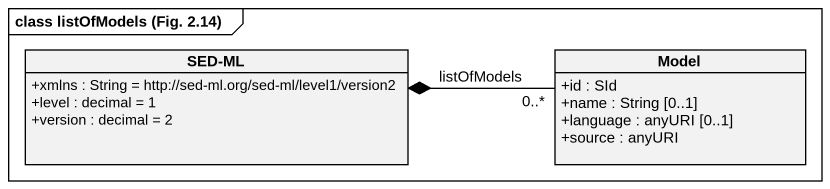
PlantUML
@startuml
mainframe class listOfModels (Fig. 2.14)
hide circle
hide empty members
skinparam classAttributeIconSize 0
class "SED-ML" as SED_ML {
  +xmlns : String = http://sed-ml.org/sed-ml/level1/version2
  +level : decimal = 1
  +version : decimal = 2
}
class Model {
  +id : SId
  +name : String [0..1]
  +language : anyURI [0..1]
  +source : anyURI
}
SED_ML *-right- "0..*" Model : listOfModels
@enduml
